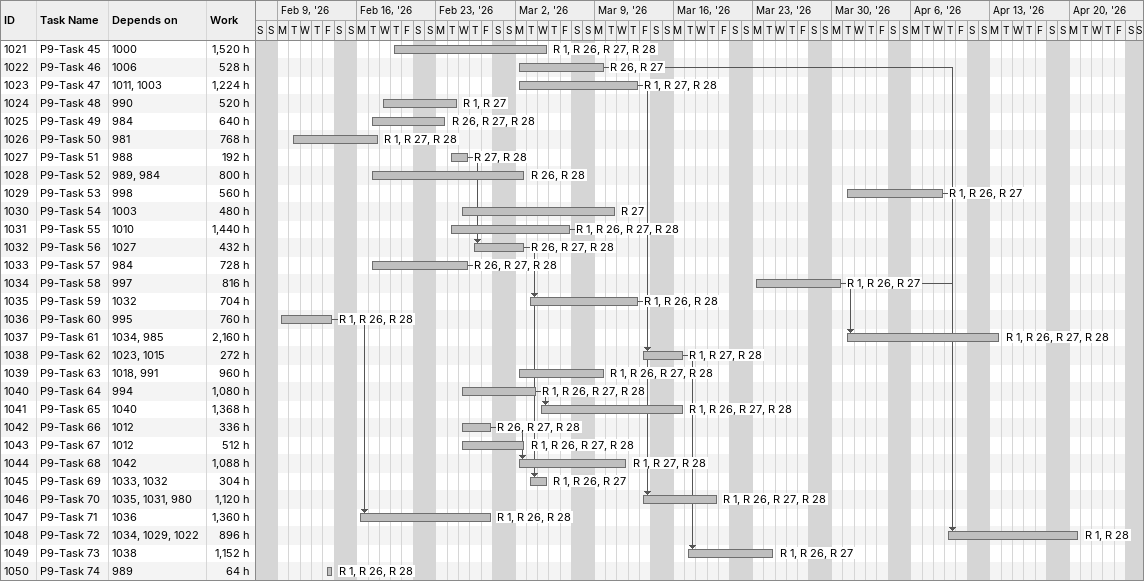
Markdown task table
| ID | Task | Start | Finish | Predecessors | Resources | Work (h) |
|---|---|---|---|---|---|---|
| 1021 | P9-Task 45 | 2026-02-19 | 2026-03-04 | 1000 | R 1, R 26, R 27, R 28 | 1520 |
| 1022 | P9-Task 46 | 2026-03-02 | 2026-03-09 | 1006 | R 26, R 27 | 528 |
| 1023 | P9-Task 47 | 2026-03-02 | 2026-03-12 | 1011, 1003 | R 1, R 27, R 28 | 1224 |
| 1024 | P9-Task 48 | 2026-02-18 | 2026-02-24 | 990 | R 1, R 27 | 520 |
| 1025 | P9-Task 49 | 2026-02-17 | 2026-02-23 | 984 | R 26, R 27, R 28 | 640 |
| 1026 | P9-Task 50 | 2026-02-10 | 2026-02-17 | 981 | R 1, R 27, R 28 | 768 |
| 1027 | P9-Task 51 | 2026-02-24 | 2026-02-25 | 988 | R 27, R 28 | 192 |
| 1028 | P9-Task 52 | 2026-02-17 | 2026-03-02 | 989, 984 | R 26, R 28 | 800 |
| 1029 | P9-Task 53 | 2026-03-31 | 2026-04-08 | 998 | R 1, R 26, R 27 | 560 |
| 1030 | P9-Task 54 | 2026-02-25 | 2026-03-10 | 1003 | R 27 | 480 |
| 1031 | P9-Task 55 | 2026-02-24 | 2026-03-06 | 1010 | R 1, R 26, R 27, R 28 | 1440 |
| 1032 | P9-Task 56 | 2026-02-26 | 2026-03-02 | 1027 | R 26, R 27, R 28 | 432 |
| 1033 | P9-Task 57 | 2026-02-17 | 2026-02-25 | 984 | R 26, R 27, R 28 | 728 |
| 1034 | P9-Task 58 | 2026-03-23 | 2026-03-30 | 997 | R 1, R 26, R 27 | 816 |
| 1035 | P9-Task 59 | 2026-03-03 | 2026-03-12 | 1032 | R 1, R 26, R 28 | 704 |
| 1036 | P9-Task 60 | 2026-02-09 | 2026-02-13 | 995 | R 1, R 26, R 28 | 760 |
| 1037 | P9-Task 61 | 2026-03-31 | 2026-04-13 | 1034, 985 | R 1, R 26, R 27, R 28 | 2160 |
| 1038 | P9-Task 62 | 2026-03-13 | 2026-03-16 | 1023, 1015 | R 1, R 27, R 28 | 272 |
| 1039 | P9-Task 63 | 2026-03-02 | 2026-03-09 | 1018, 991 | R 1, R 26, R 27, R 28 | 960 |
| 1040 | P9-Task 64 | 2026-02-25 | 2026-03-03 | 994 | R 1, R 26, R 27, R 28 | 1080 |
| 1041 | P9-Task 65 | 2026-03-04 | 2026-03-16 | 1040 | R 1, R 26, R 27, R 28 | 1368 |
| 1042 | P9-Task 66 | 2026-02-25 | 2026-02-27 | 1012 | R 26, R 27, R 28 | 336 |
| 1043 | P9-Task 67 | 2026-02-25 | 2026-03-02 | 1012 | R 1, R 26, R 27, R 28 | 512 |
| 1044 | P9-Task 68 | 2026-03-02 | 2026-03-11 | 1042 | R 1, R 27, R 28 | 1088 |
| 1045 | P9-Task 69 | 2026-03-03 | 2026-03-04 | 1033, 1032 | R 1, R 26, R 27 | 304 |
| 1046 | P9-Task 70 | 2026-03-13 | 2026-03-19 | 1035, 1031, 980 | R 1, R 26, R 27, R 28 | 1120 |
| 1047 | P9-Task 71 | 2026-02-16 | 2026-02-27 | 1036 | R 1, R 26, R 28 | 1360 |
| 1048 | P9-Task 72 | 2026-04-09 | 2026-04-20 | 1034, 1029, 1022 | R 1, R 28 | 896 |
| 1049 | P9-Task 73 | 2026-03-17 | 2026-03-24 | 1038 | R 1, R 26, R 27 | 1152 |
| 1050 | P9-Task 74 | 2026-02-13 | 2026-02-13 | 989 | R 1, R 26, R 28 | 64 |
